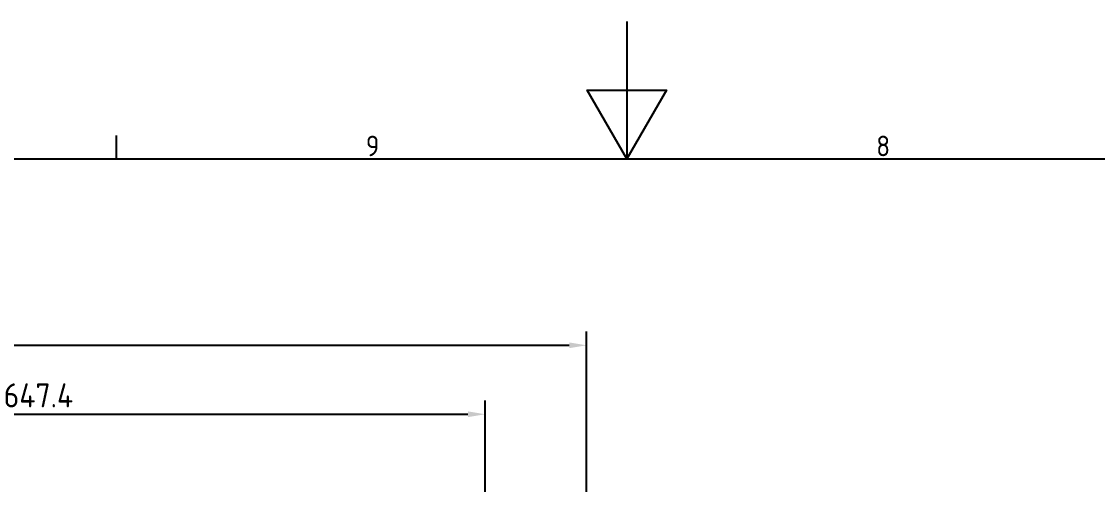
# Model space of a CAD drawing. Header units: millimetres. Extents: x 0 to 5945, y 0 to 4205.
# Drawn here: x 2532 to 3315, y 3868 to 4205 of the extents above; entities that cross this region are included whole.
import ezdxf

# ---------------------------------------------------------------- set-up
doc = ezdxf.new("R2010")
doc.units = ezdxf.units.MM
doc.header["$LTSCALE"] = 5
doc.layers.get('0').update_dxf_attribs({"color": 3, "lineweight": 25})
doc.layers.add('경계(ISO)', color=7, linetype='Continuous', lineweight=25)
doc.layers.add('치수(ISO)', color=2, linetype='Continuous', lineweight=25)
doc.styles.add('문자 텍스트_PSTEK_POSCO', font='isocp.shx')
doc.styles.add('치수 텍스트_PSTEK_POSCO', font='isocp.shx')
doc.dimstyles.new('치수_PSTEK_POSCO', dxfattribs={"dimscale": 5, "dimtxt": 3.5, "dimasz": 2.5, "dimexe": 2, "dimexo": 2.5, "dimgap": 1, "dimtad": 1, "dimrnd": 1e-08, "dimdsep": 46, "dimtxsty": '치수 텍스트_PSTEK_POSCO', "dimcen": 0.09, "dimdle": 10, "dimclrd": 7, "dimclre": 7, "dimclrt": 2, "dimadec": 1, "dimazin": 2, "dimtfac": 1, "dimtmove": 0, "dimatfit": 3, "dimfxl": 0, "dimtolj": 1, "dimlwd": -1, "dimlwe": -1, "dimarcsym": 0})

# ---------------------------------------------------------------- blocks, each defined once
blk = doc.blocks.new('경계 Default Border')
at = {"layer": '경계(ISO)'}
blk.add_line((520.19, 821), (520.19, 824.4), dxfattribs=at)
at = {"layer": '경계(ISO)', "flags": 128}
for points in [[(594.5, 841), (594.5, 821), (588.73, 831), (600.27, 831), (594.5, 821)], [(20, 20), (20, 821), (1169, 821), (1169, 20), (20, 20)]]:
    blk.add_lwpolyline(points, dxfattribs=at)
at = {"layer": '경계(ISO)', "color": 2, "char_height": 3, "attachment_point": 7, "style": '문자 텍스트_PSTEK_POSCO'}
for s, insert in [('9', (556.49, 821.37)), ('8', (630.8, 821.37))]:
    blk.add_mtext(s, dxfattribs=dict(at, insert=insert))
blk = doc.blocks.new('*D29')
at = {"layer": 'Defpoints', "color": 0, "transparency": 16777216}
for p in [(2869.26, 3918.93), (2221.86, 3678.22), (2869.26, 3678.22)]:
    blk.add_point(p, dxfattribs=at)
at = {"layer": '치수(ISO)', "color": 7, "transparency": 16777216}
for p, q in [((2221.86, 3690.72), (2221.86, 3928.93)), ((2869.26, 3690.72), (2869.26, 3928.93)), ((2234.36, 3918.93), (2856.76, 3918.93))]:
    blk.add_line(p, q, dxfattribs=at)
for points in [[(2234.36, 3921.02), (2234.36, 3916.85), (2221.86, 3918.93)], [(2856.76, 3921.02), (2856.76, 3916.85), (2869.26, 3918.93)]]:
    blk.add_solid(points, dxfattribs=at)
at = {"layer": '치수(ISO)', "color": 2, "transparency": 16777216, "insert": (2518.78, 3932.68), "char_height": 17.5, "attachment_point": 4, "style": '치수 텍스트_PSTEK_POSCO'}
blk.add_mtext('\\A1;647.4', dxfattribs=at)
blk = doc.blocks.new('*D57')
at = {"layer": 'Defpoints', "color": 0, "transparency": 16777216}
for p in [(2943.06, 3969.15), (2943.06, 3489.42), (1787.06, 3430.42)]:
    blk.add_point(p, dxfattribs=at)
at = {"layer": '치수(ISO)', "color": 7, "transparency": 16777216}
for p, q in [((1787.06, 3442.92), (1787.06, 3979.15)), ((2943.06, 3501.92), (2943.06, 3979.15)), ((1799.56, 3969.15), (2930.56, 3969.15))]:
    blk.add_line(p, q, dxfattribs=at)
for points in [[(1799.56, 3971.24), (1799.56, 3967.07), (1787.06, 3969.15)], [(2930.56, 3971.24), (2930.56, 3967.07), (2943.06, 3969.15)]]:
    blk.add_solid(points, dxfattribs=at)
at = {"layer": '치수(ISO)', "color": 2, "transparency": 16777216, "insert": (2346.25, 3982.9), "char_height": 17.5, "attachment_point": 4, "style": '치수 텍스트_PSTEK_POSCO'}
blk.add_mtext('\\A1;1156', dxfattribs=at)

msp = doc.modelspace()

# ---------------------------------------------------------------- block references
at = {"xscale": 5, "yscale": 5, "zscale": 5}
msp.add_blockref('경계 Default Border', (0, 0), dxfattribs=at)

# ---------------------------------------------------------------- dimensions: what is measured, and where the dimension line sits
at = {"layer": '치수(ISO)', "color": 7}
dim = msp.add_linear_dim(base=(2943.057, 3969.153), p1=(1787.057, 3430.425), p2=(2943.057, 3489.425), angle=180, dimstyle='치수_PSTEK_POSCO', override={"dimdec": 2, "dimtp": 0, "dimtm": 0, "dimtdec": 2, "dimtofl": 0, "dimatfit": 1}, dxfattribs=at)
dim.commit()
dim.dimension.update_dxf_attribs({"geometry": '*D57', "text_midpoint": (2365.057, 3969.153), "dimtype": 160})
dim = msp.add_linear_dim(base=(2869.257, 3918.934), p1=(2221.857, 3678.225), p2=(2869.257, 3678.225), dimstyle='치수_PSTEK_POSCO', override={"dimdec": 2, "dimtp": 0, "dimtm": 0, "dimtdec": 2, "dimtofl": 0, "dimatfit": 1}, dxfattribs=at)
dim.commit()
dim.dimension.update_dxf_attribs({"geometry": '*D29', "text_midpoint": (2545.557, 3918.934), "dimtype": 160})

doc.saveas('drawing.dxf')
